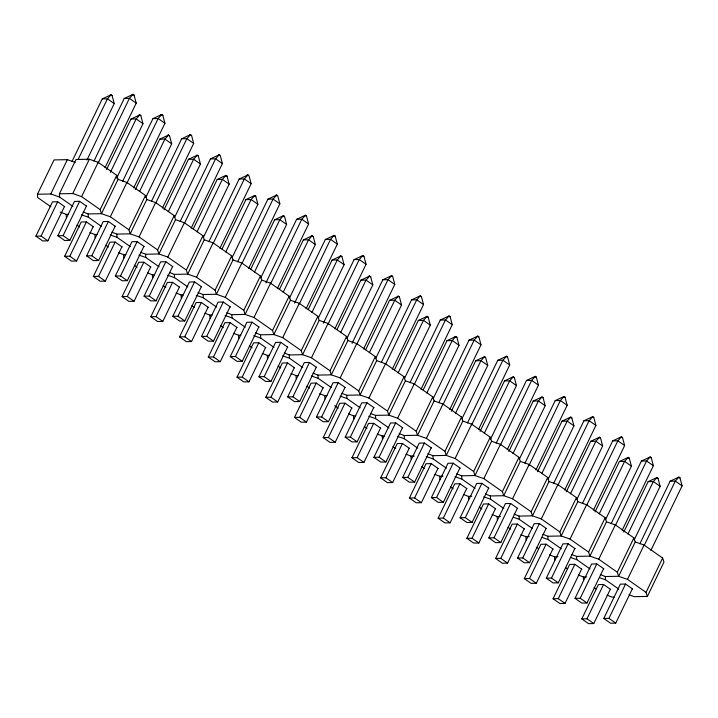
<?xml version="1.0" encoding="UTF-8"?>
<svg xmlns="http://www.w3.org/2000/svg" width="718" height="718" viewBox="0 0 718 718"><rect width="100%" height="100%" fill="white"/><g stroke="black" fill="none" stroke-linecap="round" stroke-linejoin="round"><path stroke-width="1.08" d="M50.897 206.784L37.65 197.495L37.453 194.237L54.038 159.926L67.366 159.656L75.228 162.403M37.453 194.237L50.772 193.977L67.366 159.656M64.467 206.506L47.882 240.826L42.685 240.925L35.9 236.168L52.486 201.848L57.682 201.749L64.701 206.676M72.006 161.478L102.252 98.904L111.057 94.776L112.098 95.512L114.234 103.563L86.914 160.078M72.877 206.353L59.621 197.064L59.423 193.806L76.009 159.495L89.337 159.225L98.186 162.313L116.738 175.318L118.066 179.374L101.48 213.686L88.152 213.946L83.162 212.007M35.9 236.168L41.088 236.06L57.682 201.749M78.172 159.36L107.449 98.806L111.057 94.776M59.423 193.806L72.742 193.546L89.337 159.225M86.438 206.075L69.852 240.386L64.665 240.494L57.871 235.737L74.466 201.417L79.653 201.318L86.681 206.245M93.977 161.047L124.232 98.474L133.036 94.345L134.078 95.081L136.205 103.132L104.981 167.725M629.058 594.737L634.048 596.676L647.376 596.416L646.038 592.368L627.487 579.363L618.638 576.276L617.309 572.219L598.758 559.214L589.909 556.127L588.58 552.079L570.029 539.074L561.18 535.987L559.852 531.93L541.3 518.926L532.451 515.838L531.114 511.79L512.562 498.786L503.713 495.698L502.385 491.65L483.833 478.637L474.984 475.549L473.656 471.502L455.104 458.497L446.255 455.409L444.927 451.362L426.375 438.357L417.526 435.27L416.189 431.213L397.637 418.208L388.788 415.121L387.46 411.073L368.908 398.068L360.059 394.981L358.731 390.933L340.179 377.919L331.33 374.832L330.002 370.784L311.45 357.779L302.601 354.692L301.264 350.644L282.712 337.639L273.863 334.552L272.535 330.495L253.984 317.491L245.134 314.403L243.806 310.356L225.255 297.351L216.405 294.263L215.077 290.216L196.526 277.202L187.676 274.114L186.339 270.067L167.788 257.062L158.938 253.975L157.61 249.927L139.059 236.922L130.209 233.835L128.881 229.778L110.33 216.773L101.48 213.686L100.152 209.638L81.601 196.633L98.186 162.313M57.871 235.737L63.067 235.63L79.653 201.318M98.195 162.968L129.419 98.366L133.036 94.345M93.196 226.655L76.611 260.966L71.414 261.065L64.629 256.308L81.224 221.997L86.411 221.889L93.439 226.816M106.587 169.511L130.99 119.044L139.795 114.925L140.836 115.652L142.963 123.702L116.621 178.208M64.629 256.308L69.825 256.209L86.411 221.889M110.321 172.437L136.178 118.946L139.795 114.925M100.152 209.638L116.738 175.318M115.167 226.215L98.581 260.535L93.394 260.634L86.609 255.877L103.195 221.566L108.382 221.458L115.41 226.385M122.706 181.187L152.961 118.614L161.765 114.494L162.806 115.221L164.934 123.272L133.71 187.865M110.33 216.773L126.915 182.462L118.066 179.374M86.609 255.877L91.796 255.779L108.382 221.458M126.924 183.108L158.148 118.515L161.765 114.494M121.925 246.795L105.34 281.106L100.152 281.214L93.367 276.457L109.953 242.137L115.14 242.038L122.168 246.965M135.325 189.651L159.719 139.193L168.524 135.065L169.565 135.801L171.692 143.851L145.835 197.342M93.367 276.457L98.554 276.349L115.14 242.038M139.534 191.571L164.907 139.086L168.524 135.065M128.881 229.778L145.467 195.467L126.915 182.462M145.467 195.467L146.795 199.514L130.209 233.835L116.89 234.095L111.9 232.156M143.905 246.364L127.31 280.675L122.123 280.783L115.338 276.017L131.924 241.706L137.111 241.607L144.138 246.525M151.444 201.336L181.69 138.762L190.494 134.634L191.535 135.361L193.672 143.412L162.439 208.014M139.059 236.922L155.644 202.602L146.795 199.514M115.338 276.017L120.525 275.918L137.111 241.607M155.653 203.248L186.886 138.655L190.494 134.634M150.663 266.934L134.069 301.255L128.881 301.354L122.096 296.597L138.682 262.285L143.869 262.178L150.897 267.105M164.054 209.8L188.448 159.333L197.253 155.214L198.294 155.941L200.43 163.991L174.564 217.482M122.096 296.597L127.283 296.498L143.869 262.178M168.272 211.711L193.636 159.234L197.253 155.214M157.61 249.927L174.196 215.606L155.644 202.602M174.196 215.606L175.533 219.663L158.938 253.975L145.619 254.235L140.629 252.296M172.634 266.504L156.048 300.824L150.852 300.923L144.067 296.166L160.653 261.846L165.849 261.747L172.867 266.674M180.173 221.476L210.419 158.902L219.232 154.783L220.264 155.51L222.4 163.56L191.176 228.153M167.788 257.062L184.382 222.751L175.533 219.663M144.067 296.166L149.254 296.067L165.849 261.747M184.391 223.397L215.615 158.804L219.232 154.783M179.392 287.083L162.806 321.395L157.61 321.502L150.825 316.737L167.411 282.425L172.607 282.327L179.626 287.245M193.277 228.934L217.177 179.482L225.982 175.354L227.023 176.081L229.159 184.131L203.302 237.622M150.825 316.737L156.012 316.638L172.607 282.327M197.001 231.86L222.374 179.374L225.982 175.354M186.339 270.067L202.934 235.755L184.382 222.751M202.934 235.755L204.262 239.803L187.676 274.114L174.348 274.384L169.358 272.436M201.363 286.653L184.777 320.964L179.59 321.063L172.796 316.306L189.39 281.994L194.578 281.887L201.605 286.814M208.902 241.625L239.157 179.042L247.961 174.923L249.002 175.65L251.129 183.7L219.905 248.293M196.526 277.202L213.111 242.89L204.262 239.803M172.796 316.306L177.992 316.207L194.578 281.887M213.12 243.537L244.344 178.944L247.961 174.923M208.121 307.223L191.535 341.544L186.339 341.642L179.554 336.886L196.149 302.565L201.336 302.466L208.364 307.394M222.006 249.074L245.915 199.622L254.719 195.493L255.761 196.229L257.888 204.28L232.031 257.771M179.554 336.886L184.75 336.778L201.336 302.466M225.73 252L251.103 199.523L254.719 195.493M215.077 290.216L231.663 255.895L213.111 242.89M231.663 255.895L232.991 259.943L216.405 294.263L203.077 294.524L198.087 292.585M230.092 306.792L213.506 341.113L208.319 341.212L201.534 336.455L218.119 302.134L223.307 302.036L230.334 306.963M237.631 261.765L267.886 199.191L276.69 195.063L277.731 195.799L279.858 203.849L248.634 268.442M225.255 297.351L241.84 263.03L232.991 259.943M201.534 336.455L206.721 336.347L223.307 302.036M241.849 263.685L273.073 199.083L276.69 195.063M236.85 327.372L220.264 361.684L215.077 361.782L208.292 357.026L224.878 322.714L230.065 322.606L237.093 327.534M250.735 269.223L274.644 219.762L283.448 215.642L284.49 216.369L286.617 224.42L260.76 277.911M208.292 357.026L213.479 356.927L230.065 322.606M254.459 272.149L279.832 219.663L283.448 215.642M243.806 310.356L260.392 276.035L241.84 263.03M260.392 276.035L261.72 280.092L245.134 314.403L231.815 314.663L226.825 312.725M258.83 326.932L242.235 361.253L237.048 361.351L230.263 356.595L246.848 322.283L252.045 322.176L259.063 327.103M265.875 282.919L296.615 219.331L305.419 215.212L306.46 215.938L308.596 223.989L277.363 288.582M253.984 317.491L270.569 283.179L261.72 280.092M230.263 356.595L235.45 356.496L252.045 322.176M270.578 283.825L301.811 219.232L305.419 215.212M265.588 347.512L248.993 381.823L243.806 381.931L237.021 377.174L253.607 342.854L258.794 342.755L265.822 347.683M279.464 289.363L303.373 239.911L312.177 235.782L313.219 236.518L315.355 244.569L289.489 298.06M237.021 377.174L242.208 377.067L258.794 342.755M283.197 292.289L308.56 239.803L312.177 235.782M272.535 330.495L289.121 296.184L270.569 283.179M289.121 296.184L290.458 300.232L273.863 334.552L260.544 334.812L255.554 332.874M287.559 347.081L270.973 381.393L265.777 381.5L258.992 376.744L275.577 342.423L280.774 342.324L287.792 347.243M294.613 303.059L325.344 239.48L334.157 235.351L335.189 236.078L337.325 244.129L306.101 308.731M282.712 337.639L299.307 303.319L290.458 300.232M258.992 376.744L264.179 376.636L280.774 342.324M299.316 303.965L330.54 239.372L334.157 235.351M294.317 367.652L277.731 401.972L272.535 402.071L265.75 397.314L282.336 363.003L287.532 362.895L294.551 367.822M308.201 309.503L332.102 260.051L340.906 255.931L341.947 256.658L344.084 264.709L318.227 318.2M265.75 397.314L270.937 397.216L287.532 362.895M311.926 312.429L337.298 259.952L340.906 255.931M301.264 350.644L317.859 316.324L299.307 303.319M317.859 316.324L319.187 320.381L302.601 354.692L289.273 354.952L284.283 353.014M316.288 367.221L299.702 401.541L294.515 401.64L287.721 396.883L304.315 362.563L309.503 362.464L316.53 367.392M323.342 323.208L354.082 259.62L362.886 255.5L363.927 256.227L366.054 264.278L334.83 328.871M311.45 357.779L328.036 323.468L319.187 320.381M287.721 396.883L292.917 396.785L309.503 362.464M328.045 324.114L359.269 259.521L362.886 255.5M323.046 387.801L306.46 422.112L301.264 422.22L294.479 417.454L311.074 383.143L316.261 383.044L323.288 387.962M336.93 329.652L360.84 280.2L369.644 276.071L370.685 276.798L372.813 284.849L346.956 338.349M294.479 417.454L299.675 417.355L316.261 383.044M340.655 332.578L366.027 280.092L369.644 276.071M330.002 370.784L346.588 336.473L328.036 323.468M346.588 336.473L347.916 340.52L331.33 374.832L318.002 375.101L313.012 373.154M345.017 387.37L328.431 421.681L323.244 421.789L316.459 417.023L333.044 382.712L338.232 382.604L345.259 387.532M352.071 343.348L382.811 279.76L391.615 275.64L392.656 276.367L394.783 284.418L363.559 349.011M340.179 377.919L356.765 343.608L347.916 340.52M316.459 417.023L321.646 416.925L338.232 382.604M356.774 344.254L387.998 279.661L391.615 275.64M351.775 407.941L335.189 442.261L330.002 442.36L323.217 437.603L339.802 403.283L344.99 403.184L352.017 408.111M365.659 349.792L389.569 300.339L398.373 296.211L399.414 296.947L401.541 304.997L375.685 358.488M323.217 437.603L328.404 437.504L344.99 403.184M369.384 352.717L394.756 300.241L398.373 296.211M358.731 390.933L375.317 356.613L356.765 343.608M375.317 356.613L376.645 360.66L360.059 394.981L346.74 395.241L341.75 393.302M373.755 407.51L357.16 441.83L351.973 441.929L345.187 437.172L361.773 402.852L366.97 402.753L373.988 407.68M381.294 362.482L411.54 299.909L420.344 295.78L421.385 296.516L423.521 304.567L392.297 369.16M368.908 398.068L385.494 363.748L376.645 360.66M345.187 437.172L350.375 437.065L366.97 402.753M385.503 364.403L416.736 299.801L420.344 295.78M380.513 428.09L363.918 462.401L358.731 462.5L351.946 457.743L368.531 423.432L373.719 423.324L380.746 428.251M394.388 369.941L418.298 320.479L427.102 316.36L428.143 317.087L430.279 325.137L404.413 378.628M351.946 457.743L357.133 457.644L373.719 423.324M398.122 372.866L423.485 320.381L427.102 316.36M387.46 411.073L404.046 376.762L385.494 363.748M404.046 376.762L405.383 380.809L388.788 415.121L375.469 415.381L370.479 413.442M402.484 427.65L385.898 461.97L380.702 462.069L373.916 457.312L390.502 423.001L395.699 422.893L402.717 427.82M410.023 382.622L440.269 320.048L449.082 315.929L450.114 316.656L452.25 324.707L421.026 389.3M397.637 418.208L414.232 383.897L405.383 380.809M373.916 457.312L379.104 457.213L395.699 422.893M414.241 384.543L445.465 319.95L449.082 315.929M409.242 448.229L392.656 482.541L387.46 482.649L380.675 477.892L397.26 443.571L402.457 443.473L409.475 448.4M423.126 390.08L447.027 340.628L455.831 336.5L456.872 337.236L459.008 345.286L433.151 398.777M380.675 477.892L385.862 477.784L402.457 443.473M426.851 393.006L452.223 340.52L455.831 336.5M416.189 431.213L432.783 396.901L414.232 383.897M432.783 396.901L434.112 400.949L417.526 435.27L404.198 435.53L399.208 433.591M431.213 447.799L414.627 482.11L409.439 482.218L402.645 477.461L419.24 443.141L424.428 443.042L431.455 447.96M438.752 402.771L469.007 340.197L477.811 336.069L478.852 336.796L480.979 344.846L449.755 409.448M426.375 438.357L442.961 404.037L434.112 400.949M402.645 477.461L407.842 477.353L424.428 443.042M442.97 404.683L474.194 340.09L477.811 336.069M437.971 468.369L421.385 502.69L416.189 502.788L409.404 498.032L425.998 463.72L431.186 463.613L438.213 468.54M451.362 411.234L475.765 360.768L484.569 356.649L485.61 357.376L487.737 365.426L461.88 418.917M409.404 498.032L414.6 497.933L431.186 463.613M455.58 413.155L480.952 360.669L484.569 356.649M444.927 451.362L461.512 417.041L442.961 404.037M461.512 417.041L462.841 421.098L446.255 455.409L432.927 455.67L427.937 453.731M459.942 467.939L443.356 502.259L438.168 502.358L431.383 497.601L447.969 463.281L453.157 463.182L460.184 468.109M467.481 422.911L497.736 360.337L506.54 356.218L507.581 356.945L509.708 364.995L478.484 429.588M455.104 458.497L471.69 424.185L462.841 421.098M431.383 497.601L436.571 497.502L453.157 463.182M471.699 424.832L502.923 360.239L506.54 356.218M466.7 488.518L450.114 522.83L444.927 522.937L438.142 518.172L454.727 483.86L459.915 483.761L466.942 488.68M480.1 431.374L504.494 380.917L513.298 376.788L514.339 377.515L516.466 385.566L490.609 439.066M438.142 518.172L443.329 518.073L459.915 483.761M484.309 433.295L509.681 380.809L513.298 376.788M473.656 471.502L490.241 437.19L471.69 424.185M490.241 437.19L491.57 441.238L474.984 475.549L461.665 475.819L456.675 473.88M488.68 488.087L472.085 522.399L466.897 522.507L460.112 517.741L476.698 483.429L481.895 483.331L488.913 488.249M496.219 443.06L526.465 380.477L535.269 376.358L536.31 377.085L538.446 385.135L507.222 449.728M483.833 478.637L500.419 444.325L491.57 441.238M460.112 517.741L465.3 517.642L481.895 483.331M500.428 444.972L531.661 380.378L535.269 376.358M495.438 508.658L478.843 542.979L473.656 543.077L466.871 538.32L483.456 504L488.644 503.901L495.671 508.829M508.829 451.523L533.223 401.057L542.027 396.937L543.068 397.664L545.204 405.715L519.338 459.206M466.871 538.32L472.058 538.222L488.644 503.901M513.047 453.435L538.41 400.958L542.027 396.937M502.385 491.65L518.97 457.33L500.419 444.325M518.97 457.33L520.308 461.378L503.713 495.698L490.394 495.959L485.404 494.02M517.409 508.227L500.823 542.548L495.626 542.646L488.841 537.89L505.427 503.569L510.624 503.471L517.642 508.398M524.948 463.2L555.193 400.626L564.007 396.498L565.039 397.233L567.175 405.284L535.951 469.877M512.562 498.786L529.157 464.465L520.308 461.378M488.841 537.89L494.029 537.782L510.624 503.471M529.166 465.12L560.39 400.527L564.007 396.498M524.167 528.807L507.581 563.118L502.385 563.217L495.6 558.46L512.185 524.149L517.382 524.041L524.4 528.969M537.558 471.663L561.952 421.197L570.756 417.077L571.797 417.804L573.933 425.855L548.076 479.346M495.6 558.46L500.787 558.362L517.382 524.041M541.776 473.584L567.148 421.098L570.756 417.077M531.114 511.79L547.708 477.479L529.157 464.465M547.708 477.479L549.037 481.527L532.451 515.838L519.123 516.098L514.133 514.16M546.138 528.376L529.552 562.688L524.364 562.786L517.57 558.03L534.165 523.718L539.353 523.61L546.38 528.538M553.677 483.349L583.931 420.766L592.736 416.646L593.777 417.373L595.904 425.424L564.68 490.017M541.3 518.926L557.886 484.614L549.037 481.527M517.57 558.03L522.767 557.931L539.353 523.61M557.895 485.26L589.119 420.667L592.736 416.646M552.896 548.947L536.31 583.267L531.114 583.366L524.328 578.609L540.923 544.289L546.111 544.19L553.138 549.117M566.296 491.812L590.69 441.346L599.494 437.217L600.535 437.953L602.662 446.004L576.805 499.495M524.328 578.609L529.525 578.502L546.111 544.19M570.505 493.724L595.877 441.238L599.494 437.217M559.852 531.93L576.437 497.619L557.886 484.614M576.437 497.619L577.766 501.667L561.18 535.987L547.852 536.247L542.862 534.309M574.867 548.516L558.281 582.828L553.093 582.935L546.308 578.178L562.894 543.858L568.082 543.759L575.109 548.678M582.406 503.489L612.66 440.915L621.465 436.786L622.506 437.513L624.633 445.573L593.409 510.166M570.029 539.074L586.615 504.754L577.766 501.667M546.308 578.178L551.496 578.071L568.082 543.759M586.624 505.4L617.848 440.807L621.465 436.786M581.625 569.087L565.039 603.407L559.852 603.506L553.066 598.749L569.652 564.438L574.84 564.33L581.867 569.257M595.025 511.952L619.419 461.486L628.223 457.366L629.264 458.093L631.391 466.144L605.534 519.635M553.066 598.749L558.254 598.65L574.84 564.33M599.234 513.873L624.606 461.387L628.223 457.366M588.58 552.079L605.166 517.759L586.615 504.754M605.166 517.759L606.495 521.815L589.909 556.127L576.59 556.387L571.6 554.449M603.605 568.656L587.01 602.976L581.822 603.075L575.037 598.318L591.623 564.007L596.82 563.899L603.838 568.827M611.144 523.628L641.389 461.055L650.194 456.935L651.235 457.662L653.371 465.713L622.147 530.306M598.758 559.214L615.344 524.903L606.495 521.815M575.037 598.318L580.225 598.22L596.82 563.899M615.353 525.549L646.586 460.956L650.194 456.935M610.363 589.236L593.768 623.547L588.58 623.655L581.795 618.898L598.381 584.578L603.569 584.479L610.596 589.397M623.754 532.092L648.148 481.634L656.952 477.506L657.993 478.233L660.129 486.283L634.263 539.783M581.795 618.898L586.983 618.79L603.569 584.479M627.972 534.012L653.335 481.527L656.952 477.506M617.309 572.219L633.895 537.908L615.344 524.903M633.895 537.908L635.233 541.955L618.638 576.276L605.319 576.536L600.329 574.597M632.334 588.805L615.748 623.116L610.551 623.224L603.766 618.458L620.352 584.147L625.549 584.048L632.567 588.966M639.873 543.777L670.118 481.204L678.932 477.075L679.973 477.802L682.1 485.853L650.876 550.446M627.487 579.363L644.082 545.043L635.233 541.955M603.766 618.458L608.954 618.36L625.549 584.048M644.091 545.689L675.315 481.096L678.932 477.075M646.038 592.368L662.633 558.048L644.082 545.043M647.376 596.416L663.962 562.095L662.633 558.048M112.098 95.512L110.267 94.794M134.078 95.081L132.238 94.363M102.252 98.904L107.449 98.806L114.234 103.563M124.232 98.474L129.419 98.366L136.205 103.132M140.836 115.652L138.996 114.943M162.806 115.221L160.967 114.503M130.99 119.044L136.178 118.946L142.963 123.702M152.961 118.614L158.148 118.515L164.934 123.272M169.565 135.801L167.725 135.083M159.719 139.193L164.907 139.086L171.692 143.851M181.69 138.762L186.886 138.655L193.672 143.412M198.294 155.941L196.463 155.223M188.448 159.333L193.636 159.234L200.43 163.991M210.419 158.902L215.615 158.804L222.4 163.56M226.233 176.098L227.023 176.081M217.177 179.482L222.374 179.374L229.159 184.131M239.157 179.042L244.344 178.944L251.129 183.7M254.962 196.247L255.761 196.229M245.915 199.622L251.103 199.523L257.888 204.28M267.886 199.191L273.073 199.083L279.858 203.849M60.195 212.052L66.182 214.386L68.398 214.341M283.691 216.387L284.49 216.369M305.671 215.956L306.46 215.938M274.644 219.762L279.832 219.663L286.617 224.42M296.615 219.331L301.811 219.232L308.596 223.989M89.921 232.587L94.911 234.526L97.136 234.481M313.219 236.518L311.388 235.8M334.4 236.096L335.189 236.078M303.373 239.911L308.56 239.803L315.355 244.569M325.344 239.48L330.54 239.372L337.325 244.129M118.649 252.727L123.649 254.666L125.865 254.621M341.947 256.658L340.117 255.94M363.129 256.245L363.927 256.227M332.102 260.051L337.298 259.952L344.084 264.709M354.082 259.62L359.269 259.521L366.054 264.278M147.387 272.876L152.378 274.814L154.594 274.77M370.685 276.798L368.846 276.089M391.857 276.385L392.656 276.367M360.84 280.2L366.027 280.092L372.813 284.849M382.811 279.76L387.998 279.661L394.783 284.418M176.116 293.016L181.107 294.954L183.323 294.91M399.414 296.947L397.575 296.229M420.595 296.525L421.385 296.516M389.569 300.339L394.756 300.241L401.541 304.997M411.54 299.909L416.736 299.801L423.521 304.567M204.845 313.156L209.835 315.103L212.061 315.058M428.143 317.087L426.312 316.378M449.324 316.674L450.114 316.656M418.298 320.479L423.485 320.381L430.279 325.137M440.269 320.048L445.465 319.95L452.25 324.707M233.574 333.305L238.573 335.243L240.79 335.198M456.872 337.236L455.041 336.518M478.053 336.814L478.852 336.796M447.027 340.628L452.223 340.52L459.008 345.286M469.007 340.197L474.194 340.09L480.979 344.846M262.312 353.444L267.302 355.383L269.519 355.347M484.812 357.393L485.61 357.376M506.782 356.963L507.581 356.945M475.765 360.768L480.952 360.669L487.737 365.426M497.736 360.337L502.923 360.239L509.708 364.995M291.041 373.593L296.031 375.532L298.248 375.487M513.541 377.533L514.339 377.515M535.52 377.103L536.31 377.085M504.494 380.917L509.681 380.809L516.466 385.566M526.465 380.477L531.661 380.378L538.446 385.135M319.77 393.733L324.76 395.672L326.986 395.627M542.278 397.682L543.068 397.664M564.249 397.242L565.039 397.233M533.223 401.057L538.41 400.958L545.204 405.715M555.193 400.626L560.39 400.527L567.175 405.284M348.499 413.873L353.498 415.821L355.715 415.776M571.007 417.822L571.797 417.804M592.978 417.391L593.777 417.373M561.952 421.197L567.148 421.098L573.933 425.855M583.931 420.766L589.119 420.667L595.904 425.424M377.237 434.022L382.227 435.961L384.444 435.916M599.736 437.962L600.535 437.953M621.707 437.531L622.506 437.513M590.69 441.346L595.877 441.238L602.662 446.004M612.66 440.915L617.848 440.807L624.633 445.573M405.966 454.162L410.956 456.101L414.286 456.038M628.465 458.111L629.264 458.093M650.445 457.68L651.235 457.662M619.419 461.486L624.606 461.387L631.391 466.144M641.389 461.055L646.586 460.956L653.371 465.713M434.695 474.311L439.685 476.249L443.015 476.187M657.203 478.251L657.993 478.233M679.174 477.82L679.973 477.802M648.148 481.634L653.335 481.527L660.129 486.283M670.118 481.204L675.315 481.096L682.1 485.853M463.433 494.451L468.423 496.389L471.753 496.326M492.162 514.591L497.152 516.538L500.482 516.466M520.891 534.739L525.881 536.678L529.211 536.615M549.62 554.879L554.61 556.818L557.94 556.755M578.358 575.028L583.348 576.967L586.678 576.904M614.294 597.062L612.077 597.107L607.087 595.168M72.742 193.546L81.601 196.633M50.772 193.977L59.621 197.064M81.475 214.808L88.359 217.204L101.606 226.493M110.204 234.948L117.088 237.353L130.335 246.642M138.933 255.096L145.817 257.493L159.064 266.782M167.662 275.236L174.546 277.642L187.802 286.931M196.4 295.376L203.284 297.782L216.531 307.071M225.129 315.525L232.013 317.921L245.26 327.211M253.858 335.665L260.742 338.07L273.989 347.359M282.587 355.814L289.471 358.21L302.727 367.499M311.325 375.954L318.209 378.359L331.456 387.648M340.054 396.094L346.938 398.499L360.185 407.788M368.783 416.243L375.667 418.639L388.914 427.928M397.512 436.382L404.396 438.788L417.652 448.077M426.25 456.531L433.134 458.928L446.381 468.217M454.979 476.671L461.862 479.077L475.11 488.366M483.708 496.811L490.591 499.216L503.839 508.506M513.424 517.301L519.32 519.356L532.577 528.654M542.153 537.45L548.058 539.505L561.305 548.794M570.882 557.59L576.787 559.645L590.034 568.934M599.62 577.73L605.516 579.794L618.763 589.083M189.705 134.652L190.746 135.379M218.434 154.792L219.475 155.528M247.163 174.941L248.204 175.668M275.891 195.081L276.933 195.808M76.979 225.075L79.635 226.933M105.717 245.215L108.364 247.073M134.446 265.355L137.093 267.213M163.174 285.504L165.822 287.362M191.903 305.644L194.56 307.501M220.641 325.792L223.289 327.65M249.37 345.932L252.018 347.79M278.099 366.072L280.747 367.93M306.828 386.221L309.485 388.079M334.678 405.742L338.214 408.219M364.295 426.51L366.943 428.368M393.024 446.65L395.672 448.508M421.753 466.79L424.41 468.648M450.491 486.939L453.139 488.796M479.22 507.079L481.868 508.936M507.949 527.227L510.597 529.085M536.678 547.367L538.446 548.606M565.416 567.507L567.175 568.746M594.145 587.656L595.913 588.895M63.067 235.63L69.852 240.386M91.796 255.779L98.581 260.535M120.525 275.918L127.31 280.675M149.254 296.067L156.048 300.824M177.992 316.207L184.777 320.964M206.721 336.347L213.506 341.113M235.45 356.496L242.235 361.253M264.179 376.636L270.973 381.393M292.917 396.785L299.702 401.541M321.646 416.925L328.431 421.681M350.375 437.065L357.16 441.83M379.104 457.213L385.898 461.97M407.842 477.353L414.627 482.11M436.571 497.502L443.356 502.259M465.3 517.642L472.085 522.399M494.029 537.782L500.823 542.548M522.767 557.931L529.552 562.688M551.496 578.071L558.281 582.828M580.225 598.22L587.01 602.976M608.954 618.36L615.748 623.116M41.088 236.06L47.882 240.826M69.825 256.209L76.611 260.966M98.554 276.349L105.34 281.106M127.283 296.498L134.069 301.255M156.012 316.638L162.806 321.395M184.75 336.778L191.535 341.544M213.479 356.927L220.264 361.684M242.208 377.067L248.993 381.823M270.937 397.216L277.731 401.972M299.675 417.355L306.46 422.112M328.404 437.504L335.189 442.261M357.133 457.644L363.918 462.401M385.862 477.784L392.656 482.541M414.6 497.933L421.385 502.69M443.329 518.073L450.114 522.83M472.058 538.222L478.843 542.979M500.787 558.362L507.581 563.118M529.525 578.502L536.31 583.267M558.254 598.65L565.039 603.407M586.983 618.79L593.768 623.547M605.319 576.536L605.516 579.794M583.348 576.967L583.546 580.225M576.59 556.387L576.787 559.645M554.61 556.818L554.817 560.076M547.852 536.247L548.058 539.505M525.881 536.678L526.079 539.936M519.123 516.098L519.32 519.356M497.152 516.538L497.35 519.796M490.394 495.959L490.591 499.216M468.423 496.389L468.621 499.647M461.665 475.819L461.862 479.077M439.685 476.249L439.883 479.507M432.927 455.67L433.134 458.928M410.956 456.101L411.154 459.358M404.198 435.53L404.396 438.788M382.227 435.961L382.425 439.219M375.469 415.381L375.667 418.639M353.498 415.821L353.696 419.079M346.74 395.241L346.938 398.499M324.76 395.672L324.958 398.93M318.002 375.101L318.209 378.359M296.031 375.532L296.229 378.79M289.273 354.952L289.471 358.21M267.302 355.383L267.5 358.641M260.544 334.812L260.742 338.07M238.573 335.243L238.771 338.501M231.815 314.663L232.013 317.921M209.835 315.103L210.033 318.352M203.077 294.524L203.284 297.782M181.107 294.954L181.304 298.212M174.348 274.384L174.546 277.642M152.378 274.814L152.575 278.072M145.619 254.235L145.817 257.493M123.649 254.666L123.846 257.924M116.89 234.095L117.088 237.353M94.911 234.526L95.108 237.784M88.152 213.946L88.359 217.204M66.182 214.386L66.379 217.635"/></g></svg>
